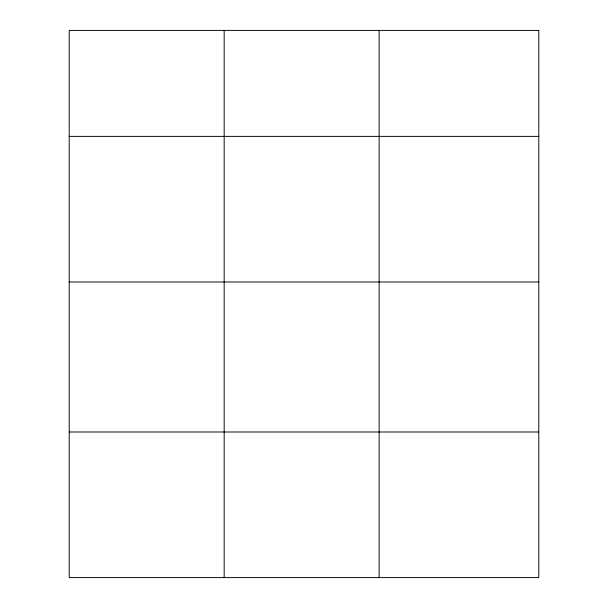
<?xml version="1.0" encoding="UTF-8"?>
<svg xmlns="http://www.w3.org/2000/svg" width="608" height="608" viewBox="0 0 608 608"><rect width="100%" height="100%" fill="white"/><g stroke="black" fill="none" stroke-linecap="round" stroke-linejoin="round"><path stroke-width="0.91" d="M69.198 136.382L538.802 136.382M69.198 281.983L538.802 281.983M69.198 431.999L538.802 431.999M379.134 30.4L379.134 577.6M224.17 30.4L224.17 577.6M538.802 30.4L69.198 30.4L69.198 577.6L538.802 577.6L538.802 30.4"/></g></svg>
